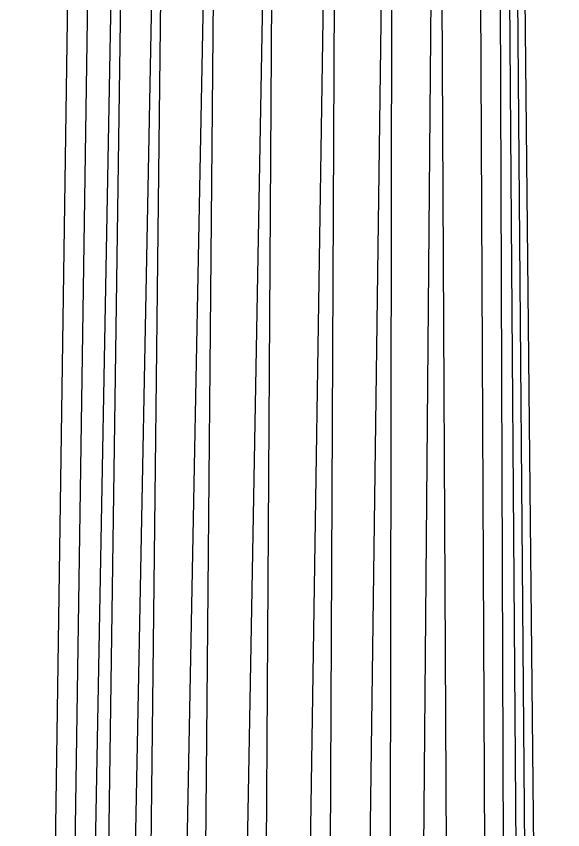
# Model space of a CAD drawing. Header units: millimetres. Extents: x 245 to 515, y 87 to 339.
# Drawn here: x 295.82 to 300.6, y 222.3 to 229.42 of the extents above; entities that cross this region are included whole.
import ezdxf

# ---------------------------------------------------------------- set-up
doc = ezdxf.new("R2010")
doc.units = ezdxf.units.MM
doc.layers.add('çziigi', color=10, linetype='Continuous')

msp = doc.modelspace()

# ---------------------------------------------------------------- linework, layer by layer
at = {"layer": 'çziigi'}
for p, q in [((295.8199, 198.456), (296.2939, 231.2161)), ((296.0546, 197.1647), (296.6821, 231.2411)), ((296.7549, 231.2484), (296.2742, 197.0877)), ((296.3863, 197.0811), (297.0387, 231.2312)), ((297.1031, 231.2396), (296.7094, 197.0623)), ((296.831, 197.0676), (297.4927, 231.2342)), ((297.2534, 197.1381), (297.5606, 231.239)), ((298.0061, 231.2278), (297.3875, 197.1169)), ((297.8523, 197.1271), (298.0669, 231.2312)), ((298.5336, 231.1947), (298.0047, 197.0461)), ((299.0363, 231.1853), (298.5853, 197.0942)), ((299.4621, 231.1899), (299.1747, 197.1027)), ((299.5368, 231.1827), (299.7198, 197.0979)), ((300.1273, 231.1811), (300.3789, 197.137)), ((300.2565, 231.1854), (300.605, 197.1576)), ((296.4665, 231.1619), (295.9629, 197.1202)), ((298.4514, 197.086), (298.6137, 231.1763)), ((299.0562, 197.0881), (299.1119, 231.1787)), ((300.0445, 197.1106), (299.8799, 231.179)), ((300.0516, 231.1687), (300.1688, 197.1928)), ((300.4811, 197.1736), (300.1976, 231.1768))]:
    msp.add_line(p, q, dxfattribs=at)

doc.saveas('drawing.dxf')
